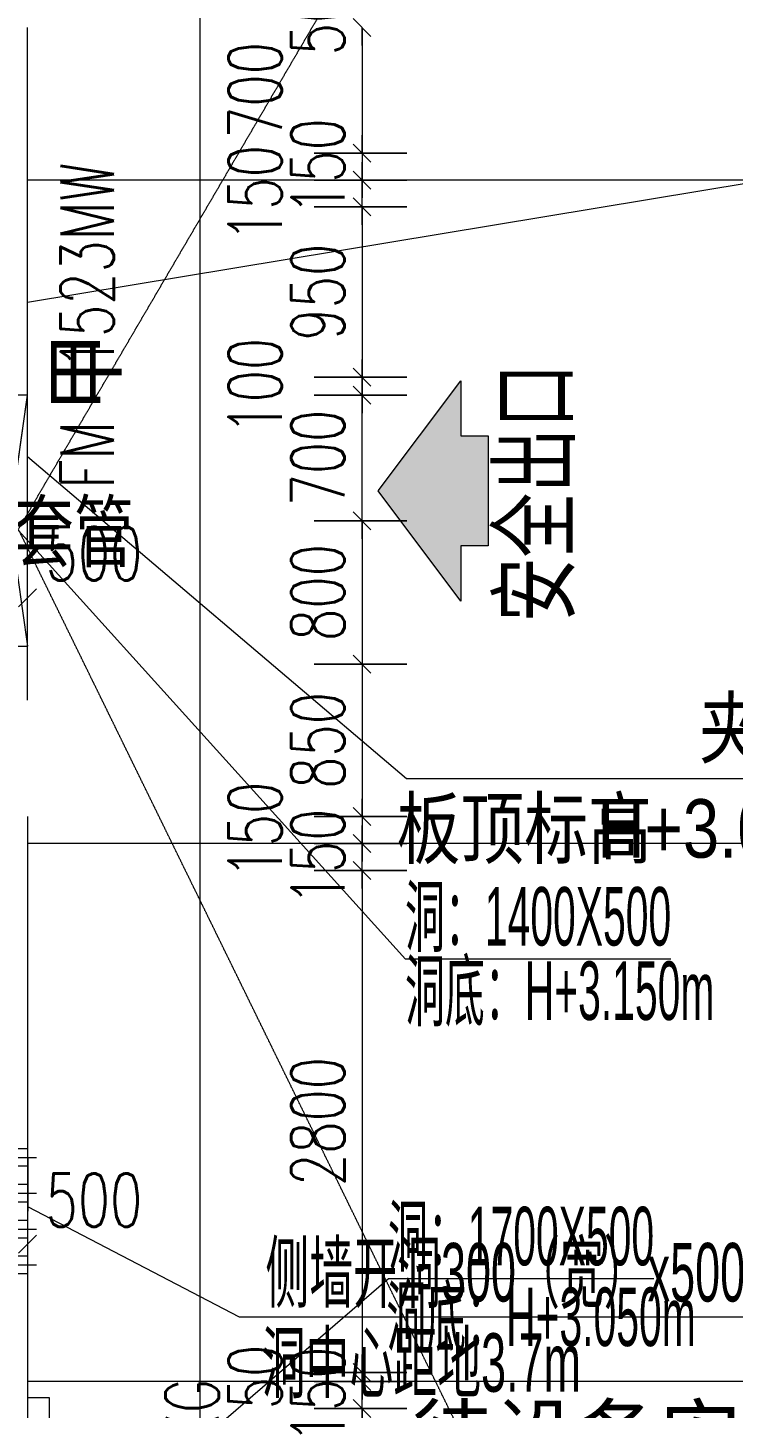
# Model space of a CAD drawing. Header units: millimetres. Extents: x 8533 to 398112, y -117646 to 105276.
# Drawn here: x 185046 to 188982, y 51555 to 59255 of the extents above; entities that cross this region are included whole.
import ezdxf

# ---------------------------------------------------------------- set-up
doc = ezdxf.new("R2010")
doc.units = ezdxf.units.MM
for name, pattern in [('IMPORT-A-D0TE-BF$0$DOTE', [0]), ('IMPORT-A-PMDT-10F$0$DASH _2_', [3.5, 2.5, -1]), ('IMPORT-DASH', [3.5, 2.5, -1])]:
    doc.linetypes.add(name, pattern=pattern)
for name, color, linetype, lineweight in [('A-D0TE-BF$0$A-Axis-GRID', 1, 'IMPORT-A-D0TE-BF$0$DOTE', 13), ('A-JC-10_12F$0$A-Dims_IDEN', 13, 'Continuous', 13), ('A-JC-10_12F$0$A-floor-HATCH', 9, 'Continuous', 13), ('A-PMDT-10F$0$20250529', 6, 'Continuous', 13), ('A-PMDT-10F$0$A-Dims_IDEN', 13, 'Continuous', 13), ('A-PMDT-10F$0$后幕墙', 3, 'Continuous', 13), ('A-PMDT-10F$0$安全出口', 3, 'IMPORT-A-PMDT-10F$0$DASH _2_', 13), ('A-wall-10F$0$A-Dims', 140, 'Continuous', 13), ('A-wall-10F$0$DOOR_FIRE_TEXT', 7, 'Continuous', 13), ('E-MG-10_12F$0$E-POWER-DIM', 7, 'Continuous', 13), ('E-MG-10_12F$0$E-POWER-EQUIP', 3, 'Continuous', 13), ('E-MG-10_12F$0$E-留洞提资', 1, 'Continuous', 13), ('E-MG-10_12F$0$E-留洞提资尺寸标注', 7, 'Continuous', 13), ('H-TJ-10F$0$H-TZ-JZLD', 211, 'Continuous', 13), ('H-TJ-10F$0$H-TZ-JZLDBZ', 4, 'Continuous', 13), ('wall-10_12F$0$S-wall', 31, 'Continuous', 13), ('X-AREA-SS', 3, 'IMPORT-DASH', 13), ('塔楼-ARC-10F-20250714_dwg', 8, 'Continuous', 13)]:
    doc.layers.add(name, color=color, linetype=linetype, lineweight=lineweight)
doc.styles.add('Arial_10', font='arial.ttf', dxfattribs={"width": 0.75, "height": 326.200771})
doc.styles.add('Arial_11', font='arial.ttf', dxfattribs={"width": 0.55, "height": 326.200771})
doc.styles.add('Arial_2', font='arial.ttf', dxfattribs={"width": 0.5, "height": 326.200771})
doc.styles.add('Arial_5', font='arial.ttf', dxfattribs={"width": 0.8, "height": 326.200771})
doc.styles.add('Simplex', font='simplex_.ttf', dxfattribs={"width": 0.705882, "height": 297.5})
doc.styles.add('Simplex_3', font='simplex_.ttf', dxfattribs={"height": 337.588652})
doc.styles.add('新宋体', font='', dxfattribs={"width": 0.7, "height": 377.637131})
doc.styles.get('新宋体').set_extended_font_data('NSimSun')

# ---------------------------------------------------------------- blocks, each defined once
blk = doc.blocks.new('塔楼-ARC-10F-20250714_dwg_A-D0TE-BF-2024562-10F_ARC_46_000_')
at = {"layer": 'A-D0TE-BF$0$A-Axis-GRID', "linetype": 'Continuous'}
for p, q in [((39660.3, -5750), (28750, -5750)), ((39660.3, -9450), (28750, -9450)), ((39660.3, -12450), (28750, -12450))]:
    blk.add_line(p, q, dxfattribs=at)
blk = doc.blocks.new('塔楼-ARC-10F-20250714_dwg__U157-2024584-10F_ARC_46_000_')
at = {"layer": 'H-TJ-10F$0$H-TZ-JZLD'}
for p, q in [((200, 700), (0, 700)), ((0, -700), (200, 700)), ((0, 700), (0, -700)), ((0, 700), (200, -700)), ((200, -700), (200, 700)), ((0, -700), (200, -700))]:
    blk.add_line(p, q, dxfattribs=at)
blk = doc.blocks.new('塔楼-ARC-10F-20250714_dwg_H-TJ-10F-2024599-10F_ARC_46_000_')
at = {"layer": 'H-TJ-10F$0$H-TZ-JZLDBZ'}
blk.add_line((28750, -7760.7), (28650, -7650), dxfattribs=at)
at = {"layer": 'H-TJ-10F$0$H-TZ-JZLDBZ', "flags": 128}
for points in [[(32336.6, -10094.4), (30858, -10094.4), (28750, -7760.7)], [(32241.4, -11877.8), (30762.8, -11877.8), (28750, -13614.3)]]:
    blk.add_lwpolyline(points, dxfattribs=at)
blk.add_blockref('塔楼-ARC-10F-20250714_dwg__U157-2024584-10F_ARC_46_000_', (28550, -7650))
at = {"layer": 'H-TJ-10F$0$H-TZ-JZLDBZ', "attachment_point": 1, "line_spacing_factor": 0.941778, "style": 'Arial_2'}
for s, insert, char_height, width in [('洞：1400X500', (30854.8, -9692.6), 326.2, 1838.574), ('洞底：H+3.150m', (30854.8, -10107.6), 326.201, 2145.003), ('洞：1700X500', (30759.6, -11476), 326.2, 1838.574), ('洞底：H+3.050m', (30750.8, -11926.1), 326.201, 2145.003)]:
    blk.add_mtext(s, dxfattribs=dict(at, insert=insert, char_height=char_height, width=width))
blk = doc.blocks.new('塔楼-ARC-10F-20250714_dwg__U157-V76-10F_ARC_46_000_')
at = {"layer": 'H-TJ-10F$0$H-TZ-JZLD'}
for p, q in [((200, 700), (0, 700)), ((0, 700), (200, -700))]:
    blk.add_line(p, q, dxfattribs=at)
at = {"layer": 'H-TJ-10F$0$H-TZ-JZLD', "flags": 128}
for points in [[(0, -700), (200, -700), (200, 700)], [(0, 700), (0, -700), (200, 700)]]:
    blk.add_lwpolyline(points, dxfattribs=at)
blk = doc.blocks.new('塔楼-ARC-10F-20250714_dwg_H-TJ-10F-V80-10F_ARC_46_000_')
at = {"layer": 'H-TJ-10F$0$H-TZ-JZLDBZ'}
blk.add_line((28750, -7760.7), (28650, -7650), dxfattribs=at)
at = {"layer": 'H-TJ-10F$0$H-TZ-JZLDBZ', "flags": 128}
for points in [[(32336.6, -10094.4), (30858, -10094.4), (28750, -7760.7)], [(32241.4, -11877.8), (30762.8, -11877.8), (28750, -13614.3)]]:
    blk.add_lwpolyline(points, dxfattribs=at)
blk.add_blockref('塔楼-ARC-10F-20250714_dwg__U157-V76-10F_ARC_46_000_', (28550, -7650))
at = {"layer": 'H-TJ-10F$0$H-TZ-JZLDBZ', "attachment_point": 1, "line_spacing_factor": 0.941778, "style": 'Arial_2'}
for s, insert, char_height, width in [('洞：1400X500', (30854.8, -9692.6), 326.2, 1838.574), ('洞底：H+3.150m', (30854.8, -10107.6), 326.201, 2145.003), ('洞：1700X500', (30759.6, -11476), 326.2, 1838.574), ('洞底：H+3.050m', (30750.8, -11926.1), 326.201, 2145.003)]:
    blk.add_mtext(s, dxfattribs=dict(at, insert=insert, char_height=char_height, width=width))
blk = doc.blocks.new('塔楼-ARC-10F-20250714_dwg_wall-10_12F-2024600-10F_ARC_46_000_')
at = {"layer": 'wall-10_12F$0$S-wall'}
for p, q in [((28750, -6750), (28750, -4900)), ((28750, -6950), (28750, -6750)), ((28750, -9300), (28750, -12400)), ((28750, -12400), (28750, -12600))]:
    blk.add_line(p, q, dxfattribs=at)
blk = doc.blocks.new('塔楼-ARC-10F-20250714_dwg_A-JC-10_12F-2024601-10F_ARC_46_000_')
at = {"layer": 'A-JC-10_12F$0$A-Dims_IDEN', "flags": 128}
blk.add_lwpolyline([(34891.5, -9089.5), (33891.5, -9089.5), (30862.2, -9089.5), (28750, -7294.2)], dxfattribs=at)
at = {"layer": 'A-JC-10_12F$0$A-floor-HATCH'}
for p, q in [((28750, -6950), (28750, -6750)), ((28750, -8650), (28750, -6950)), ((28750, -12400), (28750, -12600)), ((28750, -12600), (28750, -16500))]:
    blk.add_line(p, q, dxfattribs=at)
at = {"layer": 'A-JC-10_12F$0$A-Dims_IDEN', "color": 7, "char_height": 326.2, "attachment_point": 1, "line_spacing_factor": 0.941778, "style": 'Arial_5'}
for s, insert, width in [('夹层', (32492.7, -8642.7), 972.12), ('板顶标高', (30807.2, -9202.7), 1944.239), ('H+3.050', (31927.2, -9202.7), 1701.209)]:
    blk.add_mtext(s, dxfattribs=dict(at, insert=insert, width=width))
blk = doc.blocks.new('塔楼-ARC-10F-20250714_dwg_E-MG-10_12F$0$预埋套管2-2024627-10F_ARC_46_000_')
at = {"layer": 'E-MG-10_12F$0$E-POWER-EQUIP'}
for p, q in [((-300, 0), (-300, 100)), ((-350, 50), (-300, 50)), ((-300, 50), (300, 50)), ((300, 50), (350, 50))]:
    blk.add_line(p, q, dxfattribs=at)
at = {"layer": 'E-MG-10_12F$0$E-POWER-EQUIP', "flags": 128}
blk.add_lwpolyline([(-300, 100), (300, 100), (300, 0), (-300, 0)], dxfattribs=at)
blk = doc.blocks.new('塔楼-ARC-10F-20250714_dwg_E-MG-10_12F-2024629-10F_ARC_46_000_')
at = {"layer": 'E-MG-10_12F$0$E-POWER-DIM', "flags": 128}
blk.add_lwpolyline([(32854.9, -12091), (29931, -12091), (28750.4, -11475.9)], dxfattribs=at)
at = {"layer": 'E-MG-10_12F$0$E-留洞提资'}
blk.add_line((28750.4, -11199.6), (28750.4, -11499.6), dxfattribs=at)
for p in [(28450, -11250), (28450, -11450), (28450, -11650), (28450, -11850)]:
    blk.add_blockref('塔楼-ARC-10F-20250714_dwg_E-MG-10_12F$0$预埋套管2-2024627-10F_ARC_46_000_', p)
at = {"layer": 'E-MG-10_12F$0$E-POWER-DIM', "attachment_point": 1, "rotation": 359.99993, "line_spacing_factor": 0.941778, "style": 'Arial_11'}
for s, insert, char_height, width in [('侧墙开洞300（宽）x500（高）', (30076.1, -11677.6), 326.201, 4422.088), ('洞中心距地3.7m', (30055, -12181), 326.2, 2292.934)]:
    blk.add_mtext(s, dxfattribs=dict(at, insert=insert, char_height=char_height, width=width))
at = {"layer": 'E-MG-10_12F$0$E-留洞提资尺寸标注', "insert": (24493.4, -7547.4), "char_height": 326.201, "width": 6361.043, "attachment_point": 1, "line_spacing_factor": 0.941778, "style": 'Arial_10'}
blk.add_mtext('预埋4*SC50热镀锌刚性防水套管', dxfattribs=at)
blk = doc.blocks.new('塔楼-ARC-10F-20250714_dwg_A-PMDT-10F$0$安全出口-2024762-10F_ARC_46_000_')
at = {"layer": 'A-PMDT-10F$0$安全出口', "linetype": 'Continuous'}
blk.add_hatch(color=256, dxfattribs=at).paths.add_polyline_path([(31165.2, -8097.9), (31165.2, -7790.7), (31318.8, -7790.7), (31318.8, -7176.3), (31165.2, -7176.3), (31165.2, -6869.1), (30704.4, -7483.5), (30934.8, -7790.7)], flags=0)
at = {"layer": 'A-PMDT-10F$0$安全出口', "linetype": 'Continuous', "flags": 128}
blk.add_lwpolyline([(30704.4, -7483.5), (31165.2, -6869.1), (31165.2, -7176.3), (31318.8, -7176.3), (31318.8, -7790.7), (31165.2, -7790.7), (31165.2, -8097.9)], close=True, dxfattribs=at)
blk = doc.blocks.new('塔楼-ARC-10F-20250714_dwg_A-wall-10F$0$_ArchTick-2024809-10F_ARC_46_000_')
at = {"layer": 'A-wall-10F$0$A-Dims'}
blk.add_line((-0.5, -0.5), (0.5, 0.5), dxfattribs=at)
blk = doc.blocks.new('塔楼-ARC-10F-20250714_dwg_A-wall-10F-2024810-10F_ARC_46_000_')
at = {"layer": 'A-wall-10F$0$A-Dims'}
for p, q in [((30614.6, -5600), (30614.6, -5500)), ((30614.6, -9300), (30614.6, -9200)), ((30614.6, -12400), (30614.6, -12300))]:
    blk.add_line(p, q, dxfattribs=at)
at = {"layer": 'A-wall-10F$0$A-Dims', "flags": 128}
for points in [[(30614.6, -5000), (30614.6, -4900), (30614.6, -5600), (30614.6, -5750), (30614.6, -5850)], [(30614.6, -5900), (30614.6, -5750), (30614.6, -5650)], [(30614.6, -6000), (30614.6, -5900), (30614.6, -6850), (30614.6, -6950), (30614.6, -7050)], [(30614.6, -7650), (30614.6, -6950), (30614.6, -6850), (30614.6, -6750)], [(30614.6, -7750), (30614.6, -7650), (30614.6, -8450), (30614.6, -9300), (30614.6, -9450), (30614.6, -9550)], [(30614.6, -9600.1), (30614.6, -9450), (30614.6, -9350)], [(30614.6, -9700.1), (30614.6, -9600.1), (30614.6, -12400), (30614.6, -12450), (30614.6, -12550)], [(30614.6, -12600), (30614.6, -12450), (30614.6, -12350)], [(30614.6, -13699.6), (30614.6, -12600), (30614.6, -12700)]]:
    blk.add_lwpolyline(points, dxfattribs=at)
for points in [[(30864.6, -5600), (30347.4, -5600)], [(30864.6, -5750), (30347.4, -5750)], [(30864.6, -5900), (30347.4, -5900)], [(30864.6, -6850), (30347.4, -6850)], [(30864.6, -6950), (30347.4, -6950)], [(30864.6, -7650), (30347.4, -7650)], [(30864.6, -8450), (30347.4, -8450)], [(30864.6, -9300), (30347.4, -9300)], [(30864.6, -9450), (30347.4, -9450)], [(30864.6, -9600.1), (30347.4, -9600.1)], [(30864.6, -12400), (30347.4, -12400)], [(30864.6, -12450), (30347.4, -12450)], [(30864.6, -12600), (30347.4, -12600)]]:
    blk.add_lwpolyline(points, close=True, dxfattribs=at)
at = {"xscale": 100, "yscale": 100, "zscale": 100}
for p, rotation in [((30614.6, -4900), 90), ((30614.6, -4900), 90), ((30614.6, -5600), 270), ((30614.6, -5600), 270), ((30614.6, -5750), 270), ((30614.6, -5750), 90), ((30614.6, -5900), 90), ((30614.6, -5900), 90), ((30614.6, -6850), 270), ((30614.6, -6850), 270), ((30614.6, -6950), 270), ((30614.6, -6950), 90), ((30614.6, -7650), 90), ((30614.6, -7650), 90), ((30614.6, -8450), 90), ((30614.6, -8450), 270), ((30614.6, -9300), 270), ((30614.6, -9300), 270), ((30614.6, -9450), 270), ((30614.6, -9450), 90), ((30614.6, -9600.1), 90), ((30614.6, -9600.1), 90), ((30614.6, -12400), 270), ((30614.6, -12400), 270), ((30614.6, -12450), 270), ((30614.6, -12450), 90), ((30614.6, -12600), 90), ((30614.6, -12600), 90)]:
    blk.add_blockref('塔楼-ARC-10F-20250714_dwg_A-wall-10F$0$_ArchTick-2024809-10F_ARC_46_000_', p, dxfattribs=dict(at, rotation=rotation))
for p in [(28750, -8079.7), (28750, -11684.6)]:
    blk.add_blockref('塔楼-ARC-10F-20250714_dwg_A-wall-10F$0$_ArchTick-2024809-10F_ARC_46_000_', p, dxfattribs=at)
at = {"layer": 'A-wall-10F$0$A-Dims', "color": 7, "char_height": 297.5, "attachment_point": 2, "rotation": 90, "line_spacing_factor": 1.125731, "style": 'Simplex'}
for s, insert, width in [('50', (30219.7, -4875), 458.948), ('700', (29869.7, -5250), 688.422), ('150', (30219.7, -5675), 641.81), ('150', (29869.7, -5825), 641.81), ('950', (30219.7, -6375), 688.422), ('100', (29869.7, -6900), 641.81), ('700', (30219.7, -7300), 688.422), ('800', (30219.7, -8050), 688.422), ('850', (30219.7, -8875), 688.422), ('150', (29869.7, -9375), 641.81), ('150', (30219.7, -9525), 641.81), ('2800', (30219.7, -11000), 917.896), ('50', (29869.7, -12425), 458.948), ('150', (30219.7, -12525), 641.81)]:
    blk.add_mtext(s, dxfattribs=dict(at, insert=insert, width=width))
at = {"layer": 'A-wall-10F$0$A-Dims', "color": 7, "char_height": 297.5, "width": 688.422, "attachment_point": 2, "line_spacing_factor": 1.125731, "style": 'Simplex'}
for insert in [(29120, -7684.8), (29120, -11289.7)]:
    blk.add_mtext('500', dxfattribs=dict(at, insert=insert))
at = {"layer": 'A-wall-10F$0$DOOR_FIRE_TEXT', "attachment_point": 1, "rotation": 90, "line_spacing_factor": 1.125731}
for s, insert, char_height, width, style in [('1523MW', (28933.4, -6805.6), 297.5, 1423.456, 'Simplex'), ('\\fSimplex|b0|i0|c134|p2|;甲', (28899.9, -7051.4), 337.589, 545.242, 'Simplex_3'), ('FM', (28933.4, -7471.4), 297.5, 484.047, 'Simplex'), ('1523BXG', (29518.7, -13714), 297.5, 1627.831, 'Simplex')]:
    blk.add_mtext(s, dxfattribs=dict(at, insert=insert, char_height=char_height, width=width, style=style))
blk = doc.blocks.new('塔楼-ARC-10F-20250714_dwg_A-PMDT-10F-2024812-10F_ARC_46_000_')
at = {"layer": 'A-PMDT-10F$0$20250529', "flags": 128}
blk.add_lwpolyline([(28750, -6431.7), (45766, -3611.7), (49123, -3611.7), (49123, -2831.7), (45766, -2831.7), (45766, -3611.7)], dxfattribs=at)
at = {"layer": 'A-PMDT-10F$0$后幕墙', "color": 215, "linetype": 'IMPORT-A-PMDT-10F$0$DASH _2_', "flags": 128}
blk.add_lwpolyline([(29711.2, 2981.7), (29711.2, -14999), (28750, -14999)], dxfattribs=at)
at = {"layer": 'A-PMDT-10F$0$后幕墙', "linetype": 'IMPORT-A-PMDT-10F$0$DASH _2_', "flags": 128}
blk.add_lwpolyline([(28750, -16609.6), (28872.4, -16609.6), (28872.4, -12541.8), (28750, -12541.8)], dxfattribs=at)
for name in ['塔楼-ARC-10F-20250714_dwg_A-wall-10F-2024810-10F_ARC_46_000_', '塔楼-ARC-10F-20250714_dwg_A-D0TE-BF-2024562-10F_ARC_46_000_', '塔楼-ARC-10F-20250714_dwg_H-TJ-10F-2024599-10F_ARC_46_000_', '塔楼-ARC-10F-20250714_dwg_H-TJ-10F-V80-10F_ARC_46_000_', '塔楼-ARC-10F-20250714_dwg_E-MG-10_12F-2024629-10F_ARC_46_000_', '塔楼-ARC-10F-20250714_dwg_wall-10_12F-2024600-10F_ARC_46_000_', '塔楼-ARC-10F-20250714_dwg_A-JC-10_12F-2024601-10F_ARC_46_000_', '塔楼-ARC-10F-20250714_dwg_A-PMDT-10F$0$安全出口-2024762-10F_ARC_46_000_']:
    blk.add_blockref(name, (0, 0))
at = {"layer": 'A-PMDT-10F$0$A-Dims_IDEN', "color": 7, "insert": (30890.3, -12589.4), "char_height": 337.59, "width": 5452.424, "attachment_point": 1, "line_spacing_factor": 1.125731, "style": 'Simplex_3'}
blk.add_mtext('待设备安装完成后砌筑', dxfattribs=at)
at = {"layer": 'A-PMDT-10F$0$安全出口', "insert": (31385, -8215.5), "char_height": 377.64, "width": 1824.239, "attachment_point": 1, "rotation": 90, "line_spacing_factor": 0.877739, "style": '新宋体'}
blk.add_mtext('安全出口', dxfattribs=at)
blk = doc.blocks.new('塔楼-ARC-10F-20250714_dwg-2024558-10F_ARC_46_000_')
at = {"layer": 'X-AREA-SS', "color": 251}
for p, q in [((1201958, 603205.4), (1212558, 621315.5)), ((1201908, 603120), (1201958, 603205.4)), ((1201958, 603013.4), (1201908, 603115.5)), ((1212901.8, 580653.4), (1201958, 603013.4))]:
    blk.add_line(p, q, dxfattribs=at)
blk.add_blockref('塔楼-ARC-10F-20250714_dwg_A-PMDT-10F-2024812-10F_ARC_46_000_', (1173208, 610815.5))

msp = doc.modelspace()

# ---------------------------------------------------------------- block references
at = {"layer": '塔楼-ARC-10F-20250714_dwg', "color": 7}
msp.add_blockref('塔楼-ARC-10F-20250714_dwg-2024558-10F_ARC_46_000_', (-1016911.6, -546660.4), dxfattribs=at)

doc.saveas('drawing.dxf')
